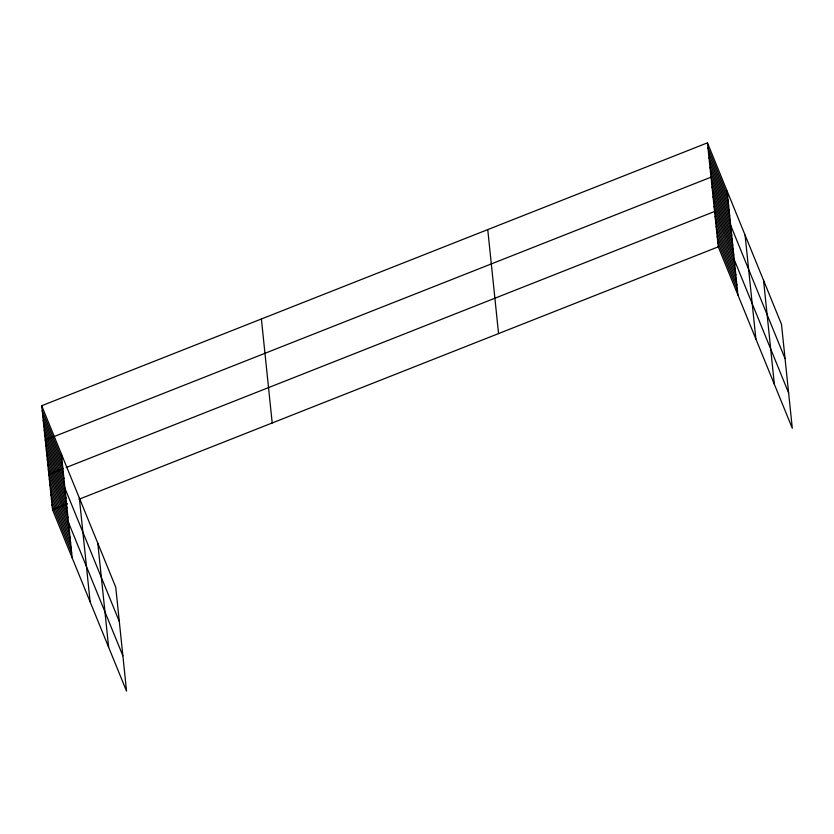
<?xml version="1.0" encoding="UTF-8"?>
<svg xmlns="http://www.w3.org/2000/svg" width="834" height="834" viewBox="0 0 834 834"><rect width="100%" height="100%" fill="white"/><g stroke="black" fill="none" stroke-linecap="round" stroke-linejoin="round"><path stroke-width="1.25" d="M41.7 405.731L115.738 587.167L126.549 691.146L52.511 509.71L41.7 405.731L707.451 142.854L781.489 324.29L792.3 428.269L718.262 246.833L707.451 142.854M62.717 468.885L48.841 474.358L122.879 655.785M66.178 467.509L714.582 211.482L788.62 392.908M52.511 509.71L67.544 503.778M79.105 499.212L718.262 246.833M707.962 147.764L727.644 196M708.462 152.664L728.155 200.9M708.973 157.563L728.666 205.8M709.484 162.463L729.166 210.7M709.995 167.363L729.677 215.599M710.505 172.273L730.188 220.51M785.055 358.599L711.016 177.173L45.265 440.05L119.304 621.476M711.527 182.073L731.209 230.309M712.038 186.972L731.72 235.209M712.549 191.872L732.231 240.109M713.06 196.782L732.742 245.019M713.56 201.682L733.253 249.919M714.071 206.582L733.764 254.818M715.113 216.538L734.796 264.774M715.635 221.583L735.317 269.82M716.156 226.639L735.849 274.876M716.687 231.685L736.37 279.922M717.209 236.731L736.891 284.967M717.73 241.787L737.423 290.023M42.211 410.641L61.893 458.877M42.722 415.541L62.404 463.777M43.232 420.44L62.915 468.677M43.743 425.34L63.426 473.576M44.244 430.24L63.937 478.476M44.755 435.15L64.447 483.386M45.776 444.949L65.459 493.186M46.287 449.849L65.969 498.086M46.798 454.749L66.48 502.985M47.309 459.659L66.991 507.896M47.819 464.559L67.502 512.795M48.33 469.459L68.013 517.695M49.362 479.414L69.045 527.651M49.884 484.46L69.576 532.697M50.415 489.516L70.098 537.742M50.937 494.562L70.619 542.798M51.458 499.608L71.151 547.844M51.989 504.664L71.672 552.9M763.548 280.339L774.359 384.307M745.064 235.052L755.885 339.031M727.133 191.09L737.944 295.069M487.754 229.611L498.565 333.59M261.396 318.984L272.207 422.963M97.807 543.205L108.618 647.184M79.324 497.929L90.135 601.898M61.382 453.967L72.193 557.946"/></g></svg>
